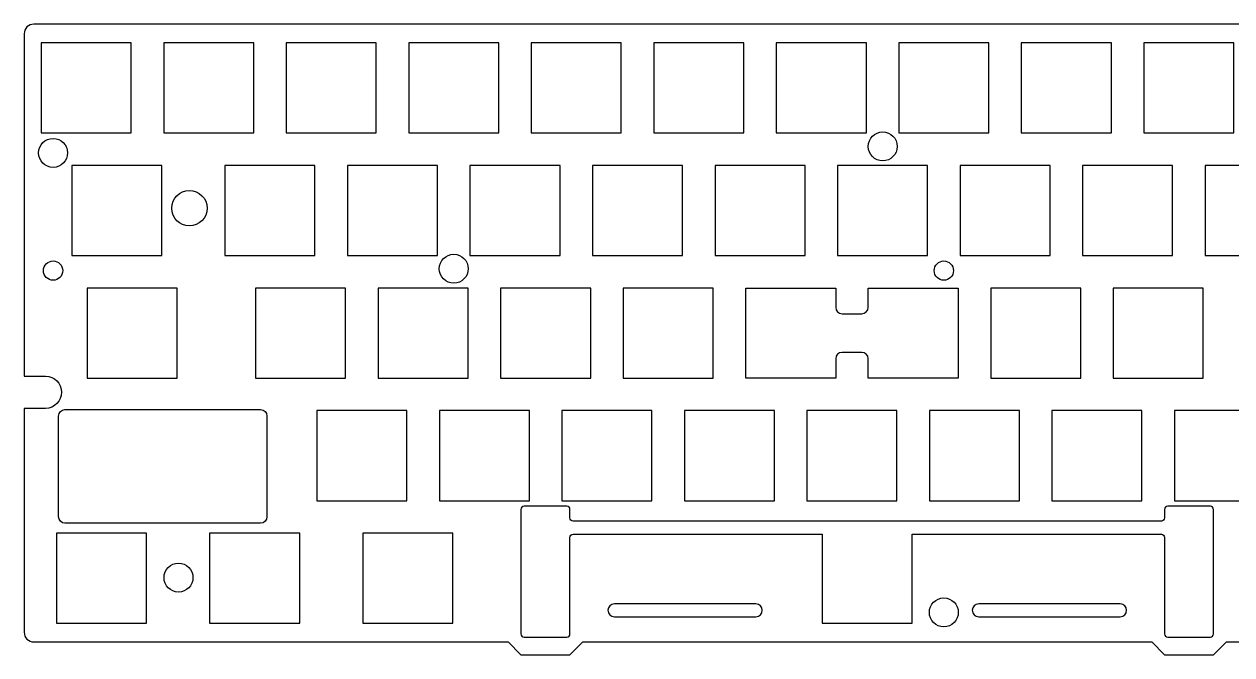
# Model space of a CAD drawing. Header units: millimetres. Extents: x -143 to 143, y -788 to -242.
# Drawn here: x -142.9 to 44.9, y -340.5 to -242.5 of the extents above; entities that cross this region are included whole.
import ezdxf

# ---------------------------------------------------------------- set-up
doc = ezdxf.new("R2010")
doc.units = ezdxf.units.MM
doc.header["$MEASUREMENT"] = 0
doc.layers.add('Poron', color=1, linetype='Continuous', true_color=0xff0000)

msp = doc.modelspace()

# ---------------------------------------------------------------- linework, layer by layer
at = {"layer": 'Poron'}
for p, q in [((-137.56, -319.03, 4.62), (-137.56, -303.38, 4.62)), ((-105.16, -303.38, 4.62), (-105.16, -319.03, 4.62))]:
    msp.add_line(p, q, dxfattribs=at)
for points in [[(-142.91, -243.98), (-142.91, -297.18), (-139.6, -297.18)], [(-16.72, -294.48), (-16.72, -297.48), (-30.72, -297.48), (-30.72, -283.48), (-16.72, -283.48), (-16.72, -286.48)], [(-11.67, -286.48), (-11.67, -283.48), (2.33, -283.48), (2.33, -297.48), (-11.67, -297.48), (-11.67, -294.48)], [(-139.6, -302.18), (-142.91, -302.18), (-142.91, -336.98)], [(-136.56, -302.38), (-106.16, -302.38)], [(-65.66, -317.9), (-65.66, -337.22)], [(-58.54, -317.4), (-65.16, -317.4)], [(-58.04, -319.19), (-58.04, -317.9)], [(34.41, -317.9), (34.41, -319.19)], [(41.53, -317.4), (34.91, -317.4)], [(42.03, -337.22), (42.03, -317.9)], [(-106.16, -320.03), (-136.56, -320.03)], [(33.91, -319.69), (-57.54, -319.69)], [(-58.04, -337.22), (-58.04, -322.22)], [(-57.54, -321.72), (-18.82, -321.72), (-18.82, -335.58), (-4.82, -335.58), (-4.82, -321.72), (33.91, -321.72)], [(34.41, -322.22), (34.41, -337.22)], [(-29.14, -332.56), (-51.14, -332.56)], [(27.51, -332.56), (5.51, -332.56)], [(-51.14, -334.56), (-29.14, -334.56)], [(5.51, -334.56), (27.51, -334.56)], [(-65.16, -337.72), (-58.54, -337.72)], [(34.91, -337.72), (41.53, -337.72)], [(-141.41, -338.48), (-67.66, -338.48), (-65.66, -340.48), (-58.04, -340.48), (-56.04, -338.48), (32.41, -338.48), (34.41, -340.48), (42.03, -340.48), (44.03, -338.48), (141.59, -338.48)]]:
    msp.add_lwpolyline(points, dxfattribs=at)
for points in [[(-140.26, -259.38), (-126.26, -259.38), (-126.26, -245.38), (-140.26, -245.38)], [(-121.21, -259.38), (-107.21, -259.38), (-107.21, -245.38), (-121.21, -245.38)], [(-102.16, -259.38), (-88.16, -259.38), (-88.16, -245.38), (-102.16, -245.38)], [(-83.11, -259.38), (-69.11, -259.38), (-69.11, -245.38), (-83.11, -245.38)], [(-64.06, -259.38), (-50.06, -259.38), (-50.06, -245.38), (-64.06, -245.38)], [(-45.01, -259.38), (-31.01, -259.38), (-31.01, -245.38), (-45.01, -245.38)], [(-25.96, -259.38), (-11.96, -259.38), (-11.96, -245.38), (-25.96, -245.38)], [(-6.91, -259.38), (7.09, -259.38), (7.09, -245.38), (-6.91, -245.38)], [(12.14, -259.38), (26.14, -259.38), (26.14, -245.38), (12.14, -245.38)], [(31.19, -259.38), (45.19, -259.38), (45.19, -245.38), (31.19, -245.38)], [(-135.5, -278.43), (-121.5, -278.43), (-121.5, -264.43), (-135.5, -264.43)], [(-111.69, -278.43), (-97.69, -278.43), (-97.69, -264.43), (-111.69, -264.43)], [(-92.64, -278.43), (-78.64, -278.43), (-78.64, -264.43), (-92.64, -264.43)], [(-73.59, -278.43), (-59.59, -278.43), (-59.59, -264.43), (-73.59, -264.43)], [(-54.54, -278.43), (-40.54, -278.43), (-40.54, -264.43), (-54.54, -264.43)], [(-35.49, -278.43), (-21.49, -278.43), (-21.49, -264.43), (-35.49, -264.43)], [(-16.44, -278.43), (-2.44, -278.43), (-2.44, -264.43), (-16.44, -264.43)], [(2.61, -278.43), (16.61, -278.43), (16.61, -264.43), (2.61, -264.43)], [(21.66, -278.43), (35.66, -278.43), (35.66, -264.43), (21.66, -264.43)], [(40.71, -278.43), (54.71, -278.43), (54.71, -264.43), (40.71, -264.43)], [(-133.12, -297.48), (-119.12, -297.48), (-119.12, -283.48), (-133.12, -283.48)], [(-106.92, -297.48), (-92.92, -297.48), (-92.92, -283.48), (-106.92, -283.48)], [(-87.87, -297.48), (-73.87, -297.48), (-73.87, -283.48), (-87.87, -283.48)], [(-68.82, -297.48), (-54.82, -297.48), (-54.82, -283.48), (-68.82, -283.48)], [(-49.77, -297.48), (-35.77, -297.48), (-35.77, -283.48), (-49.77, -283.48)], [(7.38, -297.48), (21.38, -297.48), (21.38, -283.48), (7.38, -283.48)], [(26.43, -297.48), (40.43, -297.48), (40.43, -283.48), (26.43, -283.48)], [(-97.4, -316.53), (-83.4, -316.53), (-83.4, -302.53), (-97.4, -302.53)], [(-78.35, -316.53), (-64.35, -316.53), (-64.35, -302.53), (-78.35, -302.53)], [(-59.3, -316.53), (-45.3, -316.53), (-45.3, -302.53), (-59.3, -302.53)], [(-40.25, -316.53), (-26.25, -316.53), (-26.25, -302.53), (-40.25, -302.53)], [(-21.2, -316.53), (-7.2, -316.53), (-7.2, -302.53), (-21.2, -302.53)], [(-2.15, -316.53), (11.85, -316.53), (11.85, -302.53), (-2.15, -302.53)], [(16.9, -316.53), (30.9, -316.53), (30.9, -302.53), (16.9, -302.53)], [(35.95, -316.53), (49.95, -316.53), (49.95, -302.53), (35.95, -302.53)], [(-137.88, -335.58), (-123.88, -335.58), (-123.88, -321.58), (-137.88, -321.58)], [(-114.07, -335.58), (-100.07, -335.58), (-100.07, -321.58), (-114.07, -321.58)], [(-90.25, -335.58), (-76.25, -335.58), (-76.25, -321.58), (-90.25, -321.58)]]:
    msp.add_lwpolyline(points, close=True, dxfattribs=at)
for centre, radius in [((-138.41, -262.48, 4.62), 2.25), ((-9.41, -261.48, 4.62), 2.25), ((-117.21, -271.08, 4.62), 2.75), ((-138.41, -280.78, 4.62), 1.5), ((-76.11, -280.48, 4.62), 2.25), ((0.09, -280.78, 4.62), 1.5), ((-118.91, -328.48, 4.62), 2.25), ((0.09, -333.88, 4.62), 2.25)]:
    msp.add_circle(centre, radius, dxfattribs=at)
for centre, radius, start, end in [((-141.41, -243.98, 4.62), 1.5, 90, 180), ((-15.72, -286.48, 4.62), 1, 180, 270), ((-12.67, -286.48, 4.62), 1, 270, 0), ((-15.72, -294.48, 4.62), 1, 90, 180), ((-12.67, -294.48, 4.62), 1, 0, 90), ((-65.16, -317.9, 4.62), 0.5, 90.0209, 179.9791), ((-58.54, -317.9, 4.62), 0.5, 0.0209, 89.9791), ((34.91, -317.9, 4.62), 0.5, 90.0209, 179.9791), ((41.53, -317.9, 4.62), 0.5, 0.0209, 89.9791), ((-51.14, -333.56, 4.62), 1, 90, 180), ((-51.14, -333.56, 4.62), 1, 180, 270), ((-29.14, -333.56, 4.62), 1, 0, 90), ((-29.14, -333.56, 4.62), 1, 270, 0), ((5.51, -333.56, 4.62), 1, 90, 180), ((5.51, -333.56, 4.62), 1, 180, 270), ((27.51, -333.56, 4.62), 1, 0, 90), ((27.51, -333.56, 4.62), 1, 270, 0), ((-141.41, -336.98, 4.62), 1.5, 180, 270), ((-65.16, -337.22, 4.62), 0.5, 180.0209, 269.9791), ((-58.54, -337.22, 4.62), 0.5, 270.0209, 359.9791), ((34.91, -337.22, 4.62), 0.5, 180.0209, 269.9791), ((41.53, -337.22, 4.62), 0.5, 270.0209, 359.9791)]:
    msp.add_arc(centre, radius, start, end, dxfattribs=at)
at = {"layer": 'Poron', "extrusion": (1.14101e-27, -3.55271e-16, -1)}
msp.add_arc((139.6, -299.68, -4.62), 2.5, 90, 270, dxfattribs=at)
at = {"layer": 'Poron', "extrusion": (0, 0, -1)}
for centre, radius, start, end in [((136.56, -303.38, -4.62), 1, 0, 90), ((106.16, -303.38, -4.62), 1, 90, 180), ((106.16, -319.03, -4.62), 1, 180, 270), ((57.54, -319.19, -4.62), 0.5, 270.0209, 359.9791), ((-33.91, -319.19, -4.62), 0.5, 180.0209, 269.9791), ((57.54, -322.22, -4.62), 0.5, 0.0209, 89.9791), ((-33.91, -322.22, -4.62), 0.5, 90.0209, 179.9791)]:
    msp.add_arc(centre, radius, start, end, dxfattribs=at)
at = {"layer": 'Poron', "extrusion": (-5.6798e-29, 0, -1)}
msp.add_arc((136.56, -319.03, -4.62), 1, 270, 360, dxfattribs=at)
at = {"layer": 'Poron'}
for points in [[(141.59, -242.48, 4.62), (0.09, -242.48, 4.62), (-141.41, -242.48, 4.62)], [(-15.72, -287.48, 4.62), (-14.2, -287.48, 4.62), (-12.67, -287.48, 4.62)], [(-12.67, -293.48, 4.62), (-14.2, -293.48, 4.62), (-15.72, -293.48, 4.62)]]:
    msp.add_open_spline(points, degree=2, dxfattribs=at)

doc.saveas('drawing.dxf')
